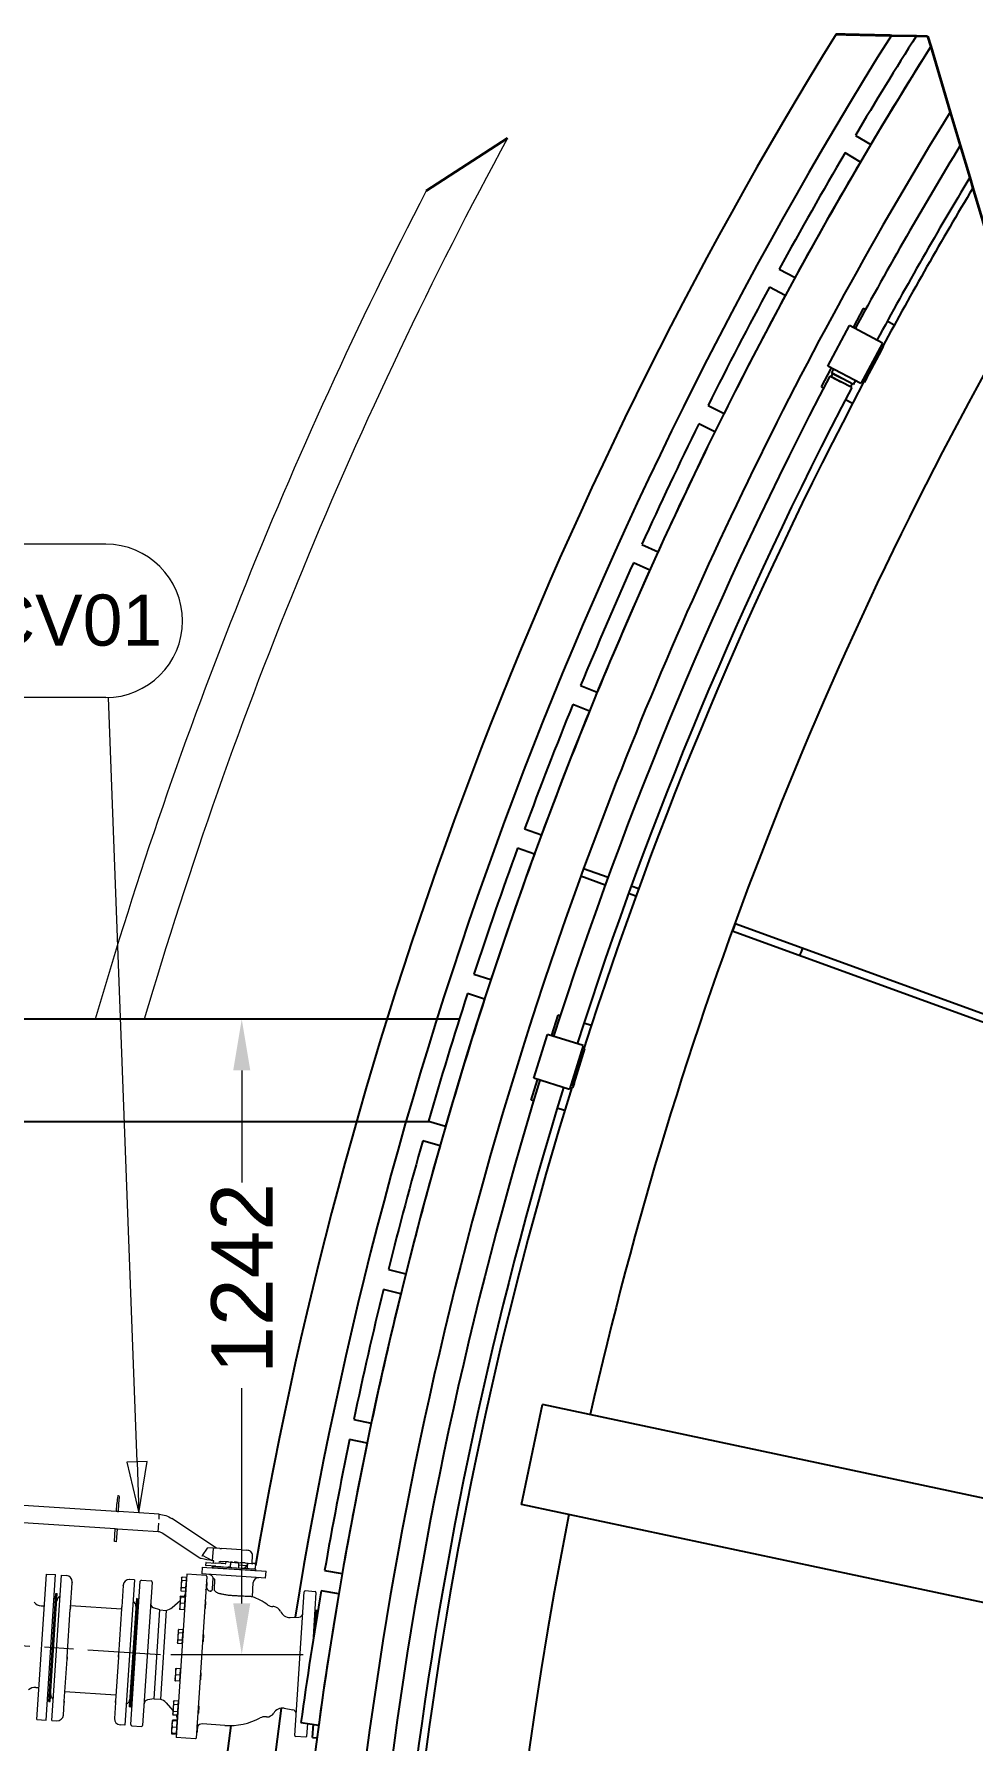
# Model space of a CAD drawing. Header units: millimetres. Extents: x 0 to 100323, y 0 to 59400.
# Drawn here: x 73435 to 78022, y 34780 to 43124 of the extents above; entities that cross this region are included whole.
import ezdxf

# ---------------------------------------------------------------- set-up
doc = ezdxf.new("R2010")
doc.units = ezdxf.units.MM
doc.header["$LTSCALE"] = 100
doc.linetypes.add('CHAIN', pattern=[0.3543, 0.2362, -0.0295, 0.0591, -0.0295])
for name, color, linetype, lineweight in [('Break Line', 7, 'Continuous', 35), ('Dimension', 7, 'Continuous', 18), ('Symbol', 7, 'Continuous', 18), ('Visible', 7, 'Continuous', 25)]:
    doc.layers.add(name, color=color, linetype=linetype, lineweight=lineweight)
for name, color, linetype, lineweight, true_color in [('P_Biomass (BM)', 150, 'Continuous', 18, 0x007fff), ('P_BioMass CenterLine', 150, 'CHAIN', 18, 0x007fff), ('P_Condensate (CS)', 40, 'Continuous', 18, 0xffbf00)]:
    doc.layers.add(name, color=color, linetype=linetype, lineweight=lineweight, true_color=true_color)
doc.styles.add('Note Text', font='arial.ttf')
doc.styles.add('Title', font='arial.ttf')
doc.dimstyles.new('Default - Method 2b', dxfattribs={"dimscale": 100, "dimtxt": 3, "dimasz": 2.5, "dimexe": 3, "dimexo": 0.5, "dimgap": 0.7, "dimtad": 0, "dimtoh": 1, "dimdec": 0, "dimrnd": 1e-08, "dimtxsty": 'Title', "dimcen": 0.09, "dimdle": 10, "dimclrd": 256, "dimclre": 256, "dimclrt": 7, "dimadec": 0, "dimazin": 2, "dimtfac": 0.833333, "dimtdec": 1, "dimtmove": 0, "dimatfit": 3, "dimfxl": 1, "dimtolj": 1, "dimlwd": -1, "dimlwe": -1, "dimarcsym": 0})

# ---------------------------------------------------------------- blocks, each defined once
blk = doc.blocks.new('*D36')
at = {"layer": 'Defpoints', "color": 0, "transparency": 16777216}
for p in [(58733.1, 37807.8), (100322.9, 37807.8), (61212.8, 36954.3), (60245.2, 35180.5)]:
    blk.add_point(p, dxfattribs=at)
at = {"layer": 'Dimension', "transparency": 16777216}
blk.add_arc((100322.9, 37807.8), 39119.4, 180.36616, 183.38447, dxfattribs=at)
for points in [[(61162.7, 37557.7), (61246, 37557.9), (61203.5, 37807.8)], [(61313.4, 35500.9), (61230.2, 35495.8), (61287.3, 35248.8)]]:
    blk.add_solid(points, dxfattribs=at)
at = {"layer": 'Dimension', "color": 7, "transparency": 16777216, "insert": (61301.4, 36386.2), "char_height": 300, "attachment_point": 7, "style": 'Title'}
blk.add_mtext('\\A1;4°', dxfattribs=at)
blk = doc.blocks.new('*D46')
at = {"layer": 'Defpoints', "color": 0, "transparency": 16777216}
for p in [(74427.5, 38307.8), (74449.4, 38307.8), (74052.2, 35201.8)]:
    blk.add_point(p, dxfattribs=at)
at = {"layer": 'Dimension', "transparency": 16777216}
for p, q in [((74449.4, 38057.8), (74449.4, 37509.4)), ((74449.4, 35451.8), (74449.4, 36504.8)), ((74102.2, 35201.8), (74749.4, 35201.8))]:
    blk.add_line(p, q, dxfattribs=at)
for points in [[(74407.7, 38057.8), (74491.1, 38057.8), (74449.4, 38307.8)], [(74407.7, 35451.8), (74491.1, 35451.8), (74449.4, 35201.8)]]:
    blk.add_solid(points, dxfattribs=at)
at = {"layer": 'Dimension', "color": 7, "transparency": 16777216, "insert": (74600, 36574.8), "char_height": 300, "attachment_point": 7, "rotation": 90, "style": 'Title'}
blk.add_mtext('\\A1;1242', dxfattribs=at)
blk = doc.blocks.new('Balloon25')
at = {"layer": 'Symbol'}
for p, q in [((737.847, 406.306), (722.988, 406.306)), ((737.847, 398.806), (722.988, 398.806)), ((739.378, 361.437), (737.986, 398.818)), ((739.878, 361.456), (738.879, 361.418)), ((738.879, 361.418), (739.471, 358.939)), ((739.378, 361.437), (739.471, 358.939)), ((739.471, 358.939), (739.878, 361.456))]:
    blk.add_line(p, q, dxfattribs=at)
at = {"layer": 'Symbol', "flags": 128}
blk.add_lwpolyline([(738.879, 361.418), (739.471, 358.939), (739.878, 361.456), (738.879, 361.418)], dxfattribs=at)
at = {"layer": 'Symbol'}
for centre, start, end in [((722.988, 402.556), 90, 270), ((737.847, 402.556), 270, 90)]:
    blk.add_arc(centre, 3.75, start, end, dxfattribs=at)
blk.add_solid([(738.879, 361.418), (739.471, 358.939), (739.878, 361.456), (738.879, 361.418)], dxfattribs=at)
at = {"layer": 'Symbol', "insert": (730.417, 402.577), "char_height": 2.5, "attachment_point": 5, "style": 'Note Text'}
blk.add_mtext('IS1.C2.CV01', dxfattribs=at)

msp = doc.modelspace()

# ---------------------------------------------------------------- linework, layer by layer
at = {"layer": 'Break Line'}
for p, q in [((77623.7, 43118.5), (77745.8, 43115.8)), ((77745.8, 43115.8), (77800.8, 43114.6)), ((77800.8, 43114.6), (77816.1, 43063.2)), ((77816.1, 43063.2), (77911.2, 42743.3)), ((77911.2, 42743.3), (77960, 42579.4)), ((75350.9, 42357.5), (75748.1, 42616.4)), ((77960, 42579.4), (78006.5, 42423)), ((78006.5, 42423), (78021.7, 42371.8)), ((78021.7, 42371.8), (78217.2, 41714.5))]:
    msp.add_line(p, q, dxfattribs=at)
msp.add_rational_spline([(77353.2, 43124.4), (77489.2, 43121.4), (77623.7, 43118.5)], [1, 1.00002088056, 1], degree=2, dxfattribs=at)
at = {"layer": 'P_Biomass (BM)'}
for p, q in [((73836.5, 35901.1), (72582.3, 35983.4)), ((73841.9, 35973.7), (73839.6, 35938.8)), ((73849.5, 35938.2), (73851.8, 35973.1)), ((73830.9, 35816.3), (72576.7, 35898.5)), ((73837.1, 35901), (73839.6, 35938.8)), ((73847.1, 35900.4), (73849.5, 35938.2)), ((74046.6, 35887.4), (73847.7, 35900.4)), ((74045.1, 35863.9), (74046.6, 35887.4)), ((73827.5, 35754.2), (73831.5, 35816.4)), ((73837.4, 35753.5), (73841.5, 35815.7)), ((74041.1, 35802.5), (73842.1, 35815.6)), ((74041.1, 35802.5), (74043.9, 35844.9)), ((74325.6, 35721.3), (74108.5, 35866.3)), ((73837.4, 35753.5), (73827.5, 35754.2)), ((74244, 35673.6), (74061.3, 35795.6)), ((74257.3, 35686.2), (74281.4, 35722.3)), ((74281.4, 35722.3), (74282.6, 35724.1)), ((74311.4, 35722.2), (74282.6, 35724.1)), ((74307.3, 35659.8), (74311.2, 35719.7)), ((74342.4, 35720.2), (74311.4, 35722.2)), ((74342.4, 35720.2), (74350.1, 35719.6)), ((74447.9, 35713.2), (74350.1, 35719.6)), ((74255.3, 35683.2), (74257.3, 35686.2)), ((74307.3, 35659.8), (74257.3, 35686.2)), ((74273.6, 35649.5), (74272.9, 35639.5)), ((74322.1, 35633.8), (74275.3, 35636.9)), ((74276.2, 35651.8), (74323.1, 35648.8)), ((74306.4, 35627.4), (74306.9, 35633.5)), ((74306.9, 35633.5), (74518.9, 35619.6)), ((74312.7, 35659.5), (74307.3, 35659.8)), ((74312.1, 35650.7), (74312, 35649.5)), ((74312.1, 35650.7), (74312.7, 35659.5)), ((74322.1, 35633.8), (74347.2, 35632.1)), ((74348.2, 35647.1), (74323.1, 35648.8)), ((74347.2, 35632.1), (74359.6, 35631.3)), ((74373.6, 35655.5), (74347.8, 35657.2)), ((74360.6, 35646.3), (74348.2, 35647.1)), ((74367.7, 35645.8), (74360.6, 35646.3)), ((74370.9, 35653.1), (74370.5, 35647.4)), ((74384.4, 35654.8), (74373.6, 35655.5)), ((74384.4, 35654.8), (74394.4, 35654.1)), ((74394.4, 35654.1), (74392.9, 35631.7)), ((74394.4, 35650.4), (74392.9, 35627.9)), ((74404.4, 35653.5), (74394.4, 35654.1)), ((74397, 35652.7), (74432, 35650.4)), ((74432.1, 35651.6), (74443.8, 35650.9)), ((74434.3, 35647.7), (74432.8, 35625.3)), ((74476, 35636.2), (74433.7, 35639)), ((74466.1, 35649.4), (74443.8, 35650.9)), ((74447.9, 35713.2), (74470.2, 35711.8)), ((74466.1, 35649.4), (74496.9, 35647.4)), ((74478.6, 35711.2), (74470.2, 35711.8)), ((74477, 35648.7), (74475.5, 35626.2)), ((74476, 35636.2), (74476.8, 35648.7)), ((74499.4, 35647.2), (74496.9, 35647.4)), ((74499.6, 35649.7), (74499.4, 35647.2)), ((74499.4, 35647.2), (74499.9, 35647.2)), ((74499.6, 35649.7), (74501.9, 35684.6)), ((74514, 35646.3), (74501.9, 35647.1)), ((74516.3, 35643.6), (74515, 35623.7)), ((73448.5, 34884.3), (73495.1, 35595.3)), ((73493.4, 34881.4), (73540, 35592.4)), ((73495.1, 35595.3), (73540, 35592.4)), ((73522.1, 34879.5), (73568.7, 35590.5)), ((73568.7, 35590.5), (73592.4, 35588.9)), ((73612.1, 35431.4), (73620.1, 35552.8)), ((73620.2, 35554.5), (73620.1, 35552.8)), ((73620.2, 35554.5), (73620.4, 35557)), ((73925.4, 35567.1), (73878.8, 34856.1)), ((73925.4, 35567.1), (73901.7, 35568.7)), ((73907.8, 34859.2), (73953.8, 35560.2)), ((73959.1, 35564.9), (74006.5, 35561.8)), ((74011.2, 35556.5), (73965.2, 34855.5)), ((74181.5, 35594.2), (74129.2, 34795.9)), ((74155, 35572), (74153.3, 35546)), ((74155.3, 35576), (74155, 35572)), ((74155.3, 35576), (74158.2, 35580.4)), ((74177.4, 35561.8), (74157.1, 35563.2)), ((74178.5, 35579.1), (74158.2, 35580.4)), ((74177.4, 35561.8), (74175.1, 35527.3)), ((74178.5, 35579.1), (74177.4, 35561.8)), ((74178, 35572), (74180, 35571.9)), ((74275.1, 35588), (74181.5, 35594.2)), ((74278.6, 35584), (74226.7, 34793.2)), ((74256.5, 35629.3), (74254.3, 35595.7)), ((74276.2, 35594.2), (74254.3, 35595.7)), ((74256.5, 35629.3), (74278.4, 35627.9)), ((74544.1, 35576.6), (74276.2, 35594.2)), ((74279.1, 35554.8), (74276.8, 35557.4)), ((74279.1, 35554.8), (74276.9, 35521)), ((74278.4, 35627.9), (74546.3, 35610.3)), ((74306.4, 35627.4), (74518.5, 35613.5)), ((74311.3, 35625.7), (74306.4, 35627.4)), ((74306.5, 35523.3), (74310, 35576.5)), ((74316.9, 35566.5), (74313.9, 35520.7)), ((74359.6, 35631.3), (74382.8, 35629.8)), ((74370.5, 35629.4), (74370.5, 35630.6)), ((74390.3, 35629.3), (74382.8, 35629.8)), ((74390.3, 35629.3), (74393, 35629.1)), ((74432.9, 35626.5), (74462.7, 35624.6)), ((74455.3, 35623.8), (74455.4, 35625.1)), ((74462.7, 35624.6), (74472.8, 35623.9)), ((74472.8, 35623.9), (74485.3, 35623.1)), ((74485.3, 35623.1), (74512.4, 35621.3)), ((74501.3, 35484.6), (74505.8, 35554.1)), ((74513.4, 35612.5), (74518.5, 35613.5)), ((74518.5, 35613.5), (74518.9, 35619.6)), ((74566.1, 35575.2), (74544.1, 35576.6)), ((74546.3, 35610.3), (74568.3, 35608.9)), ((74566.1, 35575.2), (74568.3, 35608.9)), ((73506.9, 34972), (73541.5, 35500.8)), ((73513.1, 34971.5), (73547.8, 35500.4)), ((73532.4, 35476.4), (73539.9, 35475.9)), ((73541.5, 35500.8), (73547.8, 35500.4)), ((73869.8, 35539.6), (73862.9, 35434.9)), ((73869.8, 35540.7), (73869.8, 35540.4)), ((73869.8, 35539.6), (73869.8, 35540.4)), ((73934.4, 35475.1), (73899.8, 34946.2)), ((73940.7, 35474.7), (73906, 34945.8)), ((73940.7, 35474.7), (73934.4, 35475.1)), ((73940.5, 35472.2), (73948.3, 35476)), ((74110.1, 35432.4), (74148, 35465.7)), ((74148.1, 35467.4), (74146.2, 35437.5)), ((74149.1, 35482.4), (74148.1, 35467.4)), ((74149.1, 35482.4), (74152.1, 35486.8)), ((74151.6, 35520.1), (74151.3, 35516.1)), ((74151.3, 35516.1), (74153.7, 35511.3)), ((74153.3, 35546), (74151.6, 35520.1)), ((74172.1, 35480.9), (74151.8, 35482.2)), ((74168.1, 35485.8), (74152.1, 35486.8)), ((74174, 35510), (74153.7, 35511.3)), ((74175.1, 35527.3), (74154.8, 35528.6)), ((74172.1, 35480.9), (74170.1, 35450.9)), ((74171.9, 35478.4), (74173.9, 35478.2)), ((74175.1, 35527.3), (74174, 35510)), ((74174.5, 35517.1), (74176.4, 35517)), ((74276.9, 35521), (74274.9, 35519.2)), ((74708.5, 34805.5), (74754.7, 35509)), ((74808.5, 35509.2), (74758.6, 35512.5)), ((74812, 35505.2), (74796, 35260)), ((73468.7, 35440.5), (73484.9, 35439.4)), ((73596.4, 35191.1), (73611.5, 35421.8)), ((73612.1, 35431.4), (73611.5, 35421.8)), ((73612.8, 35441.4), (73862.3, 35425.1)), ((73862.3, 35425.9), (73847.6, 35200.7)), ((73862.3, 35425.9), (73862.9, 35434.9)), ((74049.8, 35419.9), (74018.1, 35430.1)), ((74021.4, 34985.8), (74049.8, 35419.9)), ((74049.8, 35419.9), (74080.1, 35417.9)), ((74080.1, 35417.9), (74051.6, 34983.8)), ((74146.2, 35437.5), (74145.2, 35422.5)), ((74168.1, 35421), (74147.9, 35422.3)), ((74170.1, 35450.9), (74149.8, 35452.3)), ((74170.1, 35450.9), (74168.1, 35421)), ((74168.3, 35423.5), (74170.3, 35423.3)), ((74270.8, 35427.4), (74268.1, 35425)), ((74273, 35461.1), (74270.7, 35463.8)), ((74273, 35461.1), (74270.8, 35427.4)), ((74606.2, 35436), (74601.3, 35436.4)), ((74685.9, 35383.5), (74728.5, 35385.1)), ((74813.6, 35414.9), (74806.4, 35419.7)), ((74138.2, 35316.2), (74136.5, 35290.3)), ((74138.5, 35320.2), (74138.2, 35316.2)), ((74138.5, 35320.2), (74141.5, 35324.7)), ((74160.6, 35306), (74140.3, 35307.4)), ((74161.7, 35323.3), (74141.5, 35324.7)), ((74160.6, 35306), (74158.3, 35271.5)), ((74161.7, 35323.3), (74160.6, 35306)), ((74161.3, 35316.2), (74163.3, 35316.1)), ((74262.4, 35299), (74260, 35301.6)), ((74262.4, 35299), (74260.2, 35265.2)), ((74134.8, 35264.3), (74134.6, 35260.3)), ((74134.6, 35260.3), (74136.9, 35255.5)), ((74136.5, 35290.3), (74134.8, 35264.3)), ((74157.2, 35254.2), (74136.9, 35255.5)), ((74158.3, 35271.5), (74138.1, 35272.8)), ((74158.3, 35271.5), (74157.2, 35254.2)), ((74157.7, 35261.3), (74159.7, 35261.2)), ((74260.2, 35265.2), (74257.5, 35262.9)), ((73582.2, 34974.5), (73595.6, 35179.3)), ((73596.4, 35191.1), (73595.6, 35179.3)), ((73846.8, 35188.8), (73832.8, 34975)), ((73846.8, 35188.8), (73847.6, 35200.7)), ((74126.2, 35133), (74125.2, 35118)), ((74149.2, 35131.5), (74128.9, 35132.8)), ((74149.2, 35131.5), (74147.2, 35101.5)), ((74123.3, 35088.1), (74122.3, 35073.1)), ((74125.2, 35118), (74123.3, 35088.1)), ((74145.2, 35071.6), (74125, 35072.9)), ((74147.2, 35101.5), (74126.9, 35102.9)), ((74147.2, 35101.5), (74145.2, 35071.6)), ((74145.4, 35074.1), (74147.4, 35074)), ((74149, 35129), (74151, 35128.8)), ((74247.9, 35078), (74245.2, 35075.6)), ((74250.1, 35111.7), (74247.8, 35114.4)), ((74250.1, 35111.7), (74247.9, 35078)), ((73442.5, 35041.3), (73458.7, 35040.2)), ((73501, 34997.4), (73508.5, 34996.9)), ((73506.9, 34972), (73513.1, 34971.5)), ((73577.7, 34905.9), (73581.7, 34967.3)), ((73582.2, 34974.5), (73581.7, 34967.3)), ((73585.3, 35021.6), (73834.7, 35005.2)), ((73832.2, 34967), (73827.2, 34889.6)), ((73832.2, 34967), (73832.8, 34975)), ((74021.4, 34985.8), (73988.6, 34979.9)), ((74021.4, 34985.8), (74051.6, 34983.8)), ((74079.5, 34965.5), (74112.8, 34927.6)), ((74115.3, 34966.8), (74113.6, 34940.9)), ((74115.6, 34970.8), (74115.3, 34966.8)), ((74115.6, 34970.8), (74118.6, 34975.3)), ((74138.8, 34973.9), (74118.6, 34975.3)), ((74138.8, 34973.9), (74137.7, 34956.6)), ((74138.4, 34966.8), (74140.4, 34966.7)), ((73448.5, 34884.3), (73493.4, 34881.4)), ((73906, 34945.8), (73899.8, 34946.2)), ((73906.2, 34948.3), (73913.4, 34943.5)), ((74109.5, 34877.2), (74112.4, 34881.6)), ((74111.9, 34914.9), (74111.7, 34910.9)), ((74111.7, 34910.9), (74114, 34906.1)), ((74113.6, 34940.9), (74111.9, 34914.9)), ((74132.7, 34880.3), (74112.4, 34881.6)), ((74134.3, 34904.8), (74114, 34906.1)), ((74135.4, 34922.1), (74115.2, 34923.4)), ((74137.7, 34956.6), (74117.4, 34958)), ((74135.4, 34922.1), (74134.3, 34904.8)), ((74134.8, 34911.9), (74136.8, 34911.8)), ((74137.7, 34956.6), (74135.4, 34922.1)), ((74237.3, 34915.8), (74234.6, 34913.5)), ((74239.5, 34949.6), (74237.2, 34952.2)), ((74239.5, 34949.6), (74237.3, 34915.8)), ((74570.9, 34897.2), (74566, 34897.5)), ((74656.7, 34938.9), (74698.8, 34931.8)), ((73522.1, 34879.5), (73545.8, 34878)), ((73878.8, 34856.1), (73855.1, 34857.7)), ((73912.5, 34853.9), (73959.9, 34850.8)), ((74106.5, 34832.3), (74105.5, 34817.3)), ((74105.5, 34817.3), (74107.9, 34812.5)), ((74108.5, 34862.2), (74106.5, 34832.3)), ((74128.2, 34811.2), (74107.9, 34812.5)), ((74128.5, 34815.8), (74108.2, 34817.1)), ((74109.5, 34877.2), (74108.5, 34862.2)), ((74130.4, 34845.7), (74110.2, 34847.1)), ((74132.4, 34875.7), (74112.1, 34877)), ((74128.5, 34815.8), (74128.2, 34811.2)), ((74130.4, 34845.7), (74128.5, 34815.8)), ((74128.6, 34818.3), (74130.6, 34818.2)), ((74132.4, 34875.7), (74130.4, 34845.7)), ((74132.2, 34873.2), (74134.2, 34873.1)), ((74132.7, 34880.3), (74132.4, 34875.7)), ((74231.1, 34822.2), (74228.5, 34819.8)), ((74233.3, 34856), (74231.1, 34822.2)), ((74233.3, 34856), (74231.6, 34857.9)), ((74367.3, 34855.4), (74256.3, 34862.7)), ((74761.9, 34798.2), (74712, 34801.5)), ((74770, 34864.7), (74765.9, 34801.7)), ((74222.7, 34789.7), (74129.2, 34795.9))]:
    msp.add_line(p, q, dxfattribs=at)
for centre, radius, start, end in [((73846.8, 35973.4), 5, 356.24939, 176.24939), ((74275.4, 35639.4), 2.5, 176.24939, 266.24939), ((74276.1, 35649.3), 2.5, 86.24939, 176.24939), ((74390.4, 35631.8), 2.5, 266.24939, 356.24939), ((74396.9, 35650.2), 2.5, 86.24939, 176.24939), ((74431.8, 35647.9), 2.5, 356.24939, 86.24939), ((74497.1, 35649.9), 2.5, 266.24939, 356.24939), ((74502.1, 35649.6), 2.5, 176.24939, 266.24939), ((74513.8, 35643.8), 2.5, 356.24939, 86.24939), ((73590.4, 35559), 30, 356.24939, 86.24939), ((73899.8, 35538.7), 30, 86.24939, 176.24939), ((73958.8, 35559.9), 5, 86.24939, 176.24939), ((74006.2, 35556.8), 5, 356.24939, 86.24939), ((74274.8, 35584.3), 3.75, 356.24939, 86.24939), ((74286.3, 35568.5), 25, 18.58103, 86.24939), ((74473, 35626.4), 2.5, 266.24939, 356.24939), ((74530.8, 35552.5), 25, 86.24939, 176.24939), ((74512.5, 35623.8), 2.5, 266.24939, 356.24939), ((73572.8, 35461.2), 27.5, 113.28508, 176.24939), ((74126.1, 35512.9), 50, 320.83885, 356.24939), ((74300.5, 35536.3), 25, 202.09132, 258.66227), ((74388.6, 35179.7), 325, 54.82548, 69.71353), ((74758.4, 35508.7), 3.75, 86.24939, 176.24939), ((74808.3, 35505.5), 3.75, 356.24939, 86.24939), ((73471.8, 35488.4), 48, 220.03674, 266.24939), ((73904.5, 35439.4), 27.5, 356.24939, 59.2137), ((74024.2, 35449.1), 20, 176.24939, 252.21315), ((74068.9, 35479.4), 62.5, 280.28563, 311.24939), ((74604.6, 35486.2), 50, 234.82548, 266.24939), ((74603.8, 35398.6), 37.5, 23.45228, 86.24939), ((74684, 35433.4), 50, 203.45228, 272.11796), ((74727.8, 35405), 20, 272.11796, 356.24939), ((73439.4, 34993.4), 48, 86.24939, 132.46204), ((73543, 35007.2), 27.5, 176.24939, 239.2137), ((73874.8, 34985.4), 27.5, 293.28508, 356.24939), ((73992.1, 34960.2), 20, 100.28563, 176.24939), ((74032.5, 34924.3), 62.5, 41.24939, 72.21315), ((73547.8, 34907.9), 30, 266.24939, 356.24939), ((73857.1, 34887.6), 30, 176.24939, 266.24939), ((74084.8, 34883.7), 50, 356.24939, 25.36745), ((74388.6, 35179.7), 325, 266.24939, 297.6733), ((74562.8, 34847.6), 50, 86.24939, 117.6733), ((74573.3, 34934.6), 37.5, 266.24939, 329.0465), ((74648.4, 34889.6), 50, 80.38082, 149.0465), ((74695.5, 34912.1), 20, 356.24939, 80.38082), ((73912.8, 34858.9), 5, 176.24939, 266.24939), ((73960.2, 34855.8), 5, 266.24939, 356.24939), ((74254.7, 34837.7), 25, 86.24939, 150.40746), ((74712.3, 34805.2), 3.75, 176.24939, 266.24939), ((74762.2, 34802), 3.75, 266.24939, 356.24939), ((74223, 34793.5), 3.75, 266.24939, 356.24939)]:
    msp.add_arc(centre, radius, start, end, dxfattribs=at)
for points, knots in [([(73847.7, 35900.4), (73847.7, 35900.4), (73847.6, 35900.4), (73847, 35900.4), (73846.5, 35900.3), (73845.5, 35900.3), (73844.9, 35900.3), (73843.5, 35900.3), (73842.8, 35900.3), (73842.1, 35900.4), (73841.4, 35900.4), (73840.6, 35900.5), (73839.2, 35900.7), (73838.6, 35900.8), (73837.6, 35900.9), (73837.2, 35901), (73836.6, 35901.1), (73836.5, 35901.1), (73836.5, 35901.1)], [1.0183381, 1.0183381, 1.0183381, 1.0183381, 1.1031991, 1.1031991, 1.1880602, 1.1880602, 1.2729221, 1.2729221, 1.3577841, 1.3577841, 1.3577841, 1.442646, 1.442646, 1.527508, 1.527508, 1.612369, 1.612369, 1.6972301, 1.6972301, 1.6972301, 1.6972301]), ([(74046.6, 35887.4), (74057.3, 35886.3), (74067.9, 35884.2), (74088.8, 35877.5), (74099.2, 35872.6), (74108.5, 35866.3)], [0, 0, 0, 0, 1.280402, 1.280402, 2.635221, 2.635221, 2.635221, 2.635221]), ([(73830.9, 35816.3), (73830.9, 35816.3), (73831.1, 35816.3), (73831.6, 35816.4), (73832.1, 35816.4), (73833.1, 35816.4), (73833.7, 35816.4), (73835.1, 35816.4), (73835.8, 35816.4), (73836.5, 35816.3), (73837.3, 35816.3), (73838, 35816.2), (73839.4, 35816), (73840, 35816), (73841, 35815.8), (73841.4, 35815.7), (73842, 35815.6), (73842.1, 35815.6), (73842.1, 35815.6)], [1.0183381, 1.0183381, 1.0183381, 1.0183381, 1.1031991, 1.1031991, 1.1880602, 1.1880602, 1.2729221, 1.2729221, 1.3577841, 1.3577841, 1.3577841, 1.442646, 1.442646, 1.527508, 1.527508, 1.612369, 1.612369, 1.6972301, 1.6972301, 1.6972301, 1.6972301]), ([(74061.3, 35795.6), (74057.2, 35798.4), (74052.5, 35800.4), (74045.5, 35802), (74043.3, 35802.3), (74041.1, 35802.5)], [0, 0, 0, 0, 0.5926376, 0.5926376, 0.861213, 0.861213, 0.861213, 0.861213]), ([(74251.3, 35670.6), (74249.3, 35671), (74247.2, 35671.7), (74244.9, 35673), (74244.4, 35673.3), (74244, 35673.6)], [0, 0, 0, 0, 0.2547094, 0.2547094, 0.3196824, 0.3196824, 0.3196824, 0.3196824]), ([(74341.6, 35656.4), (74341.9, 35656.5), (74342.2, 35656.5), (74343.7, 35656.8), (74344.9, 35657.1), (74346, 35657.1)], [1.06544611, 1.06544611, 1.06544611, 1.06544611, 1.08193327, 1.08193327, 1.15555898, 1.15555898, 1.15555898, 1.15555898]), ([(74367.8, 35643.3), (74367.8, 35643.3), (74367.8, 35643.3), (74368.3, 35643.7), (74368.8, 35644.2), (74369.7, 35645.2), (74369.9, 35645.5), (74370.3, 35646.4), (74370.5, 35646.9), (74370.5, 35647.4)], [-0.0004371, -0.0004371, -0.0004371, -0.0004371, 0, 0, 0.0746683, 0.0746683, 0.1376653, 0.1376653, 0.2157762, 0.2157762, 0.2157762, 0.2157762]), ([(74370.9, 35653.1), (74370.9, 35653.5), (74371, 35653.8), (74371.3, 35654.4), (74371.5, 35654.7), (74372, 35655.1), (74372.3, 35655.2), (74372.9, 35655.4), (74373.2, 35655.5), (74373.6, 35655.5)], [0.2964266, 0.2964266, 0.2964266, 0.2964266, 0.3334305, 0.3334305, 0.3704676, 0.3704676, 0.4075425, 0.4075425, 0.4446451, 0.4446451, 0.4446451, 0.4446451]), ([(74432.1, 35651.6), (74429.4, 35651.8), (74426.4, 35652.4), (74420.5, 35653.7), (74417.5, 35654.5), (74414.8, 35655.3)], [-0.6766728, -0.6766728, -0.6766728, -0.6766728, -0.3383364, -0.3383364, 0, 0, 0, 0]), ([(74501.9, 35684.6), (74502.1, 35688.5), (74501.5, 35692.3), (74498.5, 35699.4), (74496.2, 35702.6), (74491.9, 35706.4), (74490.3, 35707.4), (74485.4, 35710.1), (74481.9, 35711), (74478.6, 35711.2)], [-1.445932, -1.445932, -1.445932, -1.445932, -1.032808, -1.032808, -0.619685, -0.619685, -0.413123, -0.413123, 0, 0, 0, 0]), ([(74499.9, 35647.2), (74499.9, 35647.2), (74499.9, 35647.1), (74500.3, 35646.2), (74501.1, 35645.3), (74501.7, 35644.6)], [-0.1220028, -0.1220028, -0.1220028, -0.1220028, -0.1175628, -0.1175628, 0, 0, 0, 0]), ([(73620.1, 35552.8), (73620.1, 35553.1), (73620.1, 35553.4), (73620.2, 35554.2), (73620.2, 35554.6), (73620.2, 35554.6), (73620.2, 35554.6), (73620.2, 35554.5)], [-2.1952792, -2.1952792, -2.1952792, -2.1952792, -2.0993492, -2.0993492, -1.8229843, -1.8229843, -1.7097702, -1.7097702, -1.7097702, -1.7097702]), ([(74310, 35576.5), (74310, 35576.5), (74310, 35576.5), (74310, 35576.4), (74310.4, 35576.2), (74311.6, 35575.3), (74312.5, 35574.6), (74314.5, 35572.7), (74315.5, 35571.5), (74316.4, 35569.7), (74316.6, 35569.1), (74316.9, 35568), (74316.9, 35567.6), (74317, 35566.9), (74316.9, 35566.7), (74316.9, 35566.5)], [4.05228, 4.05228, 4.05228, 4.05228, 4.086148, 4.086148, 4.614397, 4.614397, 5.186441, 5.186441, 5.814482, 5.814482, 6.038344, 6.038344, 6.170665, 6.170665, 6.234872, 6.234872, 6.234872, 6.234872]), ([(73869.8, 35540.4), (73869.8, 35540.5), (73869.8, 35540.6), (73869.9, 35540.8), (73869.8, 35540.7), (73869.8, 35540.1), (73869.8, 35539.9), (73869.8, 35539.6)], [-2.1952792, -2.1952792, -2.1952792, -2.1952792, -2.0993492, -2.0993492, -1.8229843, -1.8229843, -1.7097702, -1.7097702, -1.7097702, -1.7097702]), ([(74274.9, 35519.2), (74274.9, 35519.2), (74274.9, 35519.2), (74274.8, 35519.2), (74274.7, 35519.4), (74274.5, 35520.3), (74274.4, 35521), (74274.5, 35521.9)], [2.2317186, 2.2317186, 2.2317186, 2.2317186, 2.2549429, 2.2549429, 2.4488197, 2.4488197, 2.6508871, 2.6508871, 2.6508871, 2.6508871]), ([(74295.6, 35511.7), (74296.9, 35511.9), (74298.2, 35512.3), (74300.7, 35513.5), (74301.8, 35514.2), (74303.7, 35516.1), (74304.5, 35517.2), (74305.7, 35519.5), (74306.2, 35520.8), (74306.4, 35522.5), (74306.5, 35522.9), (74306.5, 35523.3)], [0.0000282, 0.0000282, 0.0000282, 0.0000282, 0.1629834, 0.1629834, 0.3221693, 0.3221693, 0.4821453, 0.4821453, 0.6407942, 0.6407942, 0.6887853, 0.6887853, 0.6887853, 0.6887853]), ([(74298.7, 35509.9), (74298.7, 35509.9), (74298.7, 35510), (74298.7, 35510), (74298.6, 35510), (74298.4, 35510.1), (74298.2, 35510.2), (74297.8, 35510.4), (74297.4, 35510.6), (74297.1, 35510.8), (74296.8, 35511), (74296.5, 35511.2), (74296.2, 35511.3), (74296.2, 35511.4), (74296.1, 35511.4), (74296.1, 35511.4), (74295.9, 35511.5), (74295.8, 35511.6), (74295.7, 35511.7), (74295.6, 35511.7), (74295.6, 35511.7), (74295.6, 35511.7), (74295.6, 35511.7), (74295.6, 35511.7), (74295.6, 35511.7)], [-0.0064, -0.0064, -0.0064, -0.0064, 0, 0, 0, 0.092425, 0.092425, 0.092425, 0.357836, 0.357836, 0.357836, 0.648855, 0.648855, 0.648855, 0.701693, 0.701693, 0.701693, 0.977222, 0.977222, 0.977222, 1.122296, 1.122296, 1.122296, 1.194165, 1.194165, 1.194165, 1.194165]), ([(74313.9, 35520.7), (74313.9, 35520.5), (74313.9, 35520.3), (74313.9, 35520.1), (74313.9, 35519.8), (74314, 35519.6), (74314, 35519.4), (74314.1, 35518.9), (74314.3, 35518.5), (74314.4, 35518.1), (74314.5, 35517.8), (74314.6, 35517.6), (74314.7, 35517.3), (74315.1, 35516.6), (74315.6, 35515.9), (74316.1, 35515.2), (74316.9, 35514), (74318, 35512.8), (74319.5, 35511.5), (74319.9, 35511.1), (74320.3, 35510.8), (74320.7, 35510.4), (74321.3, 35509.9), (74321.8, 35509.5), (74322.5, 35509), (74323.2, 35508.5), (74323.9, 35508), (74324.7, 35507.5), (74325.1, 35507.2), (74325.5, 35506.9), (74326, 35506.7), (74327.6, 35505.7), (74329.4, 35504.7), (74331.3, 35503.8), (74335.3, 35501.9), (74339.7, 35500.3), (74344.7, 35499)], [0.000001, 0.000001, 0.000001, 0.000001, 0.022736, 0.022736, 0.022736, 0.056179, 0.056179, 0.056179, 0.123587, 0.123587, 0.123587, 0.165111, 0.165111, 0.165111, 0.280361, 0.280361, 0.280361, 0.452386, 0.452386, 0.452386, 0.497507, 0.497507, 0.497507, 0.553168, 0.553168, 0.553168, 0.618152, 0.618152, 0.618152, 0.652422, 0.652422, 0.652422, 0.785725, 0.785725, 0.785725, 1.064667, 1.064667, 1.064667, 1.064667]), ([(74408.9, 35489.1), (74407.2, 35489.2), (74405.5, 35489.3), (74397.7, 35489.8), (74391.4, 35490.4), (74378.8, 35492), (74372.6, 35493), (74360.8, 35495.2), (74355.1, 35496.5), (74348.1, 35498.1), (74346.4, 35498.6), (74344.7, 35499)], [-12.030169, -12.030169, -12.030169, -12.030169, -11.831688, -11.831688, -11.092097, -11.092097, -10.352506, -10.352506, -9.612916, -9.612916, -9.362657, -9.362657, -9.362657, -9.362657]), ([(74501.3, 35484.6), (74501.3, 35484.6), (74500.7, 35484.6), (74498.2, 35484.7), (74496.3, 35484.8), (74491.4, 35485.1), (74488.3, 35485.2), (74481.1, 35485.6), (74477.1, 35485.8), (74468.4, 35486.2), (74463.5, 35486.4), (74452.9, 35487), (74447.1, 35487.2), (74435.2, 35487.8), (74428.9, 35488.1), (74418, 35488.7), (74413.4, 35488.9), (74408.9, 35489.1)], [5.876693, 5.876693, 5.876693, 5.876693, 6.611227, 6.611227, 7.345761, 7.345761, 8.080295, 8.080295, 8.814829, 8.814829, 9.549468, 9.549468, 10.284108, 10.284108, 11.018747, 11.018747, 11.555001, 11.555001, 11.555001, 11.555001]), ([(73611.5, 35421.8), (73611.6, 35422.5), (73611.6, 35423.2), (73611.8, 35425.9), (73611.9, 35427.8), (73612.1, 35430.1), (73612.1, 35430.8), (73612.1, 35431.4)], [-2.1952792, -2.1952792, -2.1952792, -2.1952792, -2.0993492, -2.0993492, -1.8229843, -1.8229843, -1.7097702, -1.7097702, -1.7097702, -1.7097702]), ([(73862.9, 35434.9), (73862.9, 35434.5), (73862.8, 35434), (73862.7, 35431.9), (73862.6, 35430.2), (73862.4, 35427.6), (73862.4, 35426.8), (73862.3, 35425.9)], [-2.1952792, -2.1952792, -2.1952792, -2.1952792, -2.0993492, -2.0993492, -1.8229843, -1.8229843, -1.7097702, -1.7097702, -1.7097702, -1.7097702]), ([(73595.6, 35179.3), (73595.6, 35179.6), (73595.7, 35179.9), (73595.9, 35183.5), (73596.1, 35187), (73596.4, 35190.7), (73596.4, 35190.9), (73596.4, 35191.1)], [-3.2252988, -3.2252988, -3.2252988, -3.2252988, -3.177097, -3.177097, -2.688345, -2.688345, -2.659356, -2.659356, -2.659356, -2.659356]), ([(73847.6, 35200.7), (73847.5, 35199.9), (73847.5, 35199.2), (73847.3, 35196.1), (73847.1, 35193.8), (73846.9, 35190.6), (73846.8, 35189.7), (73846.8, 35188.8)], [-2.1952792, -2.1952792, -2.1952792, -2.1952792, -2.0993492, -2.0993492, -1.8229843, -1.8229843, -1.7097702, -1.7097702, -1.7097702, -1.7097702]), ([(73581.7, 34967.3), (73581.7, 34967.7), (73581.8, 34968), (73581.9, 34969.5), (73581.9, 34970.9), (73582.1, 34973.1), (73582.1, 34973.8), (73582.2, 34974.5)], [-2.1952792, -2.1952792, -2.1952792, -2.1952792, -2.0993492, -2.0993492, -1.8229843, -1.8229843, -1.7097702, -1.7097702, -1.7097702, -1.7097702]), ([(73832.8, 34975), (73832.7, 34974.3), (73832.7, 34973.7), (73832.5, 34971.4), (73832.4, 34969.8), (73832.3, 34968), (73832.3, 34967.5), (73832.2, 34967)], [-2.1952792, -2.1952792, -2.1952792, -2.1952792, -2.0993492, -2.0993492, -1.8229843, -1.8229843, -1.7097702, -1.7097702, -1.7097702, -1.7097702]), ([(74230.8, 34855.4), (74230.8, 34856.3), (74231, 34857), (74231.3, 34857.9), (74231.5, 34858.1), (74231.6, 34857.9)], [1.4481676, 1.4481676, 1.4481676, 1.4481676, 1.6622591, 1.6622591, 1.8868195, 1.8868195, 1.8868195, 1.8868195])]:
    msp.add_open_spline(points, degree=3, knots=knots, dxfattribs=at)
for points in [[(74251.3, 35670.6), (74251.3, 35670.6), (74251.3, 35670.6), (74251.3, 35670.6)], [(74307.3, 35659.8), (74288.7, 35663.4), (74270, 35667), (74251.3, 35670.6)], [(74337.3, 35655.3), (74338.6, 35655.7), (74340.1, 35656.1), (74341.6, 35656.4)], [(74346, 35657.1), (74346.6, 35657.2), (74347.2, 35657.2), (74347.8, 35657.2)], [(74306.5, 35523.3), (74306.5, 35523.3), (74306.5, 35523.3), (74306.5, 35523.3)], [(74268.1, 35425), (74268.1, 35425), (74268.1, 35425), (74268.1, 35425.1)], [(74237.1, 34952.2), (74237.1, 34952.2), (74237.1, 34952.2), (74237.2, 34952.2)]]:
    msp.add_open_spline(points, degree=3, dxfattribs=at)
for points, weights in [([(74476, 35636.2), (74468.6, 35629.8), (74462.7, 35624.6)], [1.00856519871, 1.0105592367, 1]), ([(74157.1, 35563.2), (74153.8, 35554.1), (74153.3, 35546)], [1, 1.0379548493, 1]), ([(74158.2, 35580.4), (74155.3, 35576), (74155, 35572)], [1, 1.0379548493, 1]), ([(74155, 35572), (74154.7, 35568), (74157.1, 35563.2)], [1, 1.0379548493, 1]), ([(74151.8, 35482.2), (74148.6, 35474.3), (74148.1, 35467.4)], [1, 1.0379548493, 1]), ([(74148.1, 35467.4), (74147.7, 35460.4), (74149.8, 35452.3)], [1, 1.0379548493, 1]), ([(74149.1, 35482.4), (74149.1, 35482.4), (74151.8, 35482.2)], [1, 1.0379548493, 1]), ([(74152.1, 35486.8), (74150.5, 35484.5), (74149.7, 35482.3)], [1, 1.01965956375, 1.01895290532]), ([(74154.8, 35528.6), (74151.9, 35524.1), (74151.6, 35520.1)], [1, 1.0379548493, 1]), ([(74151.6, 35520.1), (74151.3, 35516.1), (74153.7, 35511.3)], [1, 1.0379548493, 1]), ([(74153.3, 35546), (74152.8, 35538), (74154.8, 35528.6)], [1, 1.0379548493, 1]), ([(74147.9, 35422.3), (74145.2, 35422.5), (74145.2, 35422.5)], [1, 1.0379548493, 1]), ([(74146.2, 35437.5), (74145.7, 35430.5), (74147.9, 35422.3)], [1, 1.0379548493, 1]), ([(74149.8, 35452.3), (74146.6, 35444.4), (74146.2, 35437.5)], [1, 1.0379548493, 1]), ([(74140.3, 35307.4), (74137.1, 35298.3), (74136.5, 35290.3)], [1, 1.0379548493, 1]), ([(74141.5, 35324.7), (74138.5, 35320.2), (74138.2, 35316.2)], [1, 1.0379548493, 1]), ([(74138.2, 35316.2), (74138, 35312.2), (74140.3, 35307.4)], [1, 1.0379548493, 1]), ([(74138.1, 35272.8), (74135.1, 35268.4), (74134.8, 35264.3)], [1, 1.0379548493, 1]), ([(74134.8, 35264.3), (74134.6, 35260.3), (74136.9, 35255.5)], [1, 1.0379548493, 1]), ([(74136.5, 35290.3), (74136, 35282.2), (74138.1, 35272.8)], [1, 1.0379548493, 1]), ([(74128.9, 35132.8), (74125.7, 35124.9), (74125.2, 35118)], [1, 1.0379548493, 1]), ([(74126.2, 35133), (74126.2, 35133), (74128.9, 35132.8)], [1, 1.0379548493, 1]), ([(74125, 35072.9), (74122.3, 35073.1), (74122.3, 35073.1)], [1, 1.0379548493, 1]), ([(74123.3, 35088.1), (74122.8, 35081.1), (74125, 35072.9)], [1, 1.0379548493, 1]), ([(74126.9, 35102.9), (74123.7, 35095), (74123.3, 35088.1)], [1, 1.0379548493, 1]), ([(74125.2, 35118), (74124.8, 35111), (74126.9, 35102.9)], [1, 1.0379548493, 1]), ([(74118.6, 34975.3), (74115.6, 34970.8), (74115.3, 34966.8)], [1, 1.0379548493, 1]), ([(74115.3, 34966.8), (74115.1, 34962.8), (74117.4, 34958)], [1, 1.0379548493, 1]), ([(74112.4, 34881.6), (74110.9, 34879.3), (74110.1, 34877.1)], [1, 1.01965956375, 1.01895290532]), ([(74115.2, 34923.4), (74112.2, 34919), (74111.9, 34914.9)], [1, 1.0379548493, 1]), ([(74111.9, 34914.9), (74111.7, 34910.9), (74114, 34906.1)], [1, 1.0379548493, 1]), ([(74113.6, 34940.9), (74113.1, 34932.8), (74115.2, 34923.4)], [1, 1.0379548493, 1]), ([(74117.4, 34958), (74114.2, 34948.9), (74113.6, 34940.9)], [1, 1.0379548493, 1]), ([(74108.2, 34817.1), (74105.5, 34817.3), (74105.5, 34817.3)], [1, 1.0379548493, 1]), ([(74106.1, 34817.3), (74106.6, 34815), (74107.9, 34812.5)], [1.01895290532, 1.01965956375, 1]), ([(74106.5, 34832.3), (74106.1, 34825.3), (74108.2, 34817.1)], [1, 1.0379548493, 1]), ([(74110.2, 34847.1), (74107, 34839.2), (74106.5, 34832.3)], [1, 1.0379548493, 1]), ([(74108.5, 34862.2), (74108, 34855.3), (74110.2, 34847.1)], [1, 1.0379548493, 1]), ([(74112.1, 34877), (74108.9, 34869.2), (74108.5, 34862.2)], [1, 1.0379548493, 1]), ([(74109.5, 34877.2), (74109.5, 34877.2), (74112.1, 34877)], [1, 1.0379548493, 1])]:
    msp.add_rational_spline(points, weights, degree=2, dxfattribs=at)
at = {"layer": 'P_BioMass CenterLine', "ltscale": 23.990969}
msp.add_line((70304.7, 35447.4), (74052.2, 35201.8), dxfattribs=at)
at = {"layer": 'P_Condensate (CS)'}
for radius, start, end in [(22185, 151.5798, 163.637), (22415, 152.64514, 163.80954)]:
    msp.add_arc((95259.4, 32057.8), radius, start, end, dxfattribs=at)
at = {"layer": 'Visible'}
for p, q in [((77448, 42629.5), (77523.3, 42585)), ((77472.5, 42498.9), (77397.2, 42543.3)), ((77075.9, 41975.7), (77152.8, 41934)), ((77105.1, 41846.1), (77028.2, 41887.8)), ((77486.4, 41783.1), (77438.1, 41692.7)), ((77497, 41777.5), (77486.4, 41783.1)), ((77313.4, 41501.4), (77419.3, 41699.9)), ((77580.3, 41614), (77419.3, 41699.9)), ((77438.1, 41692.7), (77436.9, 41690.5)), ((77638, 41702.2), (77603.5, 41720.6)), ((77580.3, 41614), (77474.4, 41415.5)), ((77568.3, 41580.8), (77495.3, 41444)), ((77501.9, 41440.5), (77574.9, 41577.3)), ((77568.3, 41580.8), (77575.3, 41594)), ((77570.9, 41596.4), (77575.3, 41594)), ((77574.4, 41603), (77585.5, 41597.1)), ((77574.9, 41577.3), (77585.5, 41597.1)), ((77281.7, 41399.3), (77329.9, 41489.7)), ((77474.4, 41415.5), (77313.4, 41501.4)), ((77331.1, 41492), (77329.9, 41489.7)), ((77292.3, 41393.6), (77281.7, 41399.3)), ((77429.9, 41396.4), (77322.9, 41452.4)), ((77331, 41448.2), (77330.9, 41451)), ((77331, 41448.2), (77376.4, 41424.4)), ((77331, 41448.2), (77331, 41448.1)), ((77438, 41411.8), (77331.1, 41467.9)), ((77339.1, 41463.7), (77336.7, 41462.1)), ((77339.1, 41463.7), (77384.5, 41439.9)), ((77339.2, 41463.7), (77339.1, 41463.7)), ((77421.8, 41400.6), (77424.2, 41402.1)), ((77429.9, 41416), (77430, 41413.2)), ((77480.3, 41426.5), (77491.4, 41420.6)), ((77483.9, 41433.1), (77488.3, 41430.8)), ((77495.3, 41444), (77488.3, 41430.8)), ((77501.9, 41440.5), (77491.4, 41420.6)), ((76727.7, 41308.9), (76806.1, 41270)), ((77433.2, 41318.5), (77398.8, 41336.8)), ((76761.7, 41180.5), (76683.3, 41219.4)), ((76404, 40629.9), (76483.8, 40593.9)), ((76442.6, 40502.8), (76362.9, 40538.8)), ((76105.2, 39939.6), (76186.2, 39906.5)), ((76148.4, 39813.9), (76067.4, 39847)), ((75831.6, 39238.9), (75913.8, 39208.8)), ((75879.3, 39114.9), (75797.2, 39145)), ((76225.8, 38964.2), (76106.4, 39007.7)), ((76120, 39045.2), (76239.5, 39001.8)), ((76375.3, 38909.8), (76339.3, 38922.9)), ((76353, 38960.5), (76389, 38947.3)), ((79416.1, 37803), (76846.4, 38738.3)), ((76860.1, 38775.9), (79399.7, 37851.5)), ((75583.7, 38528.7), (75666.9, 38501.6)), ((75635.9, 38406.5), (75552.7, 38433.7)), ((75512.4, 38307.8), (59109.4, 38307.8)), ((75158.7, 38307.8), (64232.7, 38307.8)), ((75158.7, 38307.8), (68775.8, 38307.8)), ((75994.2, 38328.1), (75963.6, 38230.3)), ((76005.7, 38324.5), (75994.2, 38328.1)), ((75876.4, 38019.2), (75943.7, 38233.9)), ((76117.9, 38179.3), (75943.7, 38233.9)), ((75963.6, 38230.3), (75962.8, 38227.9)), ((76157.5, 38276.9), (76121, 38288.4)), ((76117.9, 38179.3), (76050.5, 37964.6)), ((76112.2, 38144.4), (76065.8, 37996.5)), ((76072.9, 37994.3), (76119.3, 38142.2)), ((76111.9, 38160.2), (76116.7, 38158.7)), ((76112.2, 38144.4), (76116.7, 38158.7)), ((76114.1, 38167.4), (76126.1, 38163.6)), ((76119.3, 38142.2), (76126.1, 38163.6)), ((75864.1, 37913), (75894.7, 38010.9)), ((76050.5, 37964.6), (75876.4, 38019.2)), ((75895.5, 38013.2), (75894.7, 38010.9)), ((76054.3, 37976.5), (76066.2, 37972.8)), ((76056.5, 37983.7), (76061.3, 37982.2)), ((76065.8, 37996.5), (76061.3, 37982.2)), ((76072.9, 37994.3), (76066.2, 37972.8)), ((75875.6, 37909.4), (75864.1, 37913)), ((59260.7, 37807.8), (75369.5, 37807.8)), ((68775.8, 37807.8), (75010, 37807.8)), ((75361.7, 37810), (75445.8, 37785.9)), ((76027.2, 37861.9), (75990.8, 37873.3)), ((75418.3, 37689.8), (75334.2, 37713.9)), ((75166, 37083.7), (75250.9, 37062.7)), ((75226.9, 36965.6), (75141.9, 36986.6)), ((75815.7, 35935.2), (75919.7, 36424.3)), ((79174.8, 35732.3), (75919.7, 36424.3)), ((74996.7, 36350.8), (75082.4, 36332.9)), ((75061.9, 36235), (74976.2, 36252.9)), ((79092.4, 35238.6), (75815.7, 35935.2)), ((74854.2, 35612.2), (74940.4, 35597.4)), ((74923.5, 35498.8), (74837.3, 35513.6)), ((74808.8, 35340.9), (74813.8, 35417.4)), ((74813.8, 35417.4), (74821.1, 35416.9)), ((74738.6, 34868.9), (74825.3, 34857.3)), ((74795.6, 34796), (74799.9, 34860.7)), ((74795.6, 34796), (74816.8, 34794.6))]:
    msp.add_line(p, q, dxfattribs=at)
for centre, radius, start, end in [((95259.4, 32057.8), 21050, 148.28269, 170.21174), ((95259.4, 32057.8), 20625, 147.75122, 204.31023), ((95259.4, 32057.8), 20817.2, 147.90517, 170.80482), ((95259.4, 32057.8), 20712.5, 147.73201, 149.3095), ((95259.4, 32057.8), 20625, 147.75122, 149.30892), ((95259.4, 32057.8), 20375, 148.3693, 159.94376), ((95259.4, 32057.8), 20247.9, 148.6918, 151.60951), ((95259.4, 32057.8), 20712.5, 149.58613, 151.39043), ((95259.4, 32057.8), 20625, 149.58671, 151.38984), ((95259.4, 32057.8), 20127.1, 149.00345, 151.6076), ((95259.4, 32057.8), 20712.5, 151.66705, 153.47135), ((95259.4, 32057.8), 20625, 151.66764, 153.47077), ((95259.4, 32057.8), 20247.9, 152.2462, 152.30619), ((95259.4, 32057.8), 20247.9, 152.35585, 162.26805), ((95259.4, 32057.8), 20127.1, 152.35585, 162.26614), ((77343.4, 41451.6), 12.5, 122.2113, 182.45074), ((77417.6, 41412.7), 12.5, 302.2113, 2.45074), ((95259.4, 32057.8), 20127.1, 152.2481, 152.30619), ((95259.4, 32057.8), 20712.5, 153.74798, 155.55228), ((95259.4, 32057.8), 20625, 153.74856, 155.55169), ((95259.4, 32057.8), 20712.5, 155.8289, 157.6332), ((95259.4, 32057.8), 20625, 155.82949, 157.63262), ((95259.4, 32057.8), 20712.5, 157.90983, 159.71413), ((95259.4, 32057.8), 20625, 157.91041, 159.71354), ((95259.4, 32057.8), 20712.5, 159.99075, 161.79505), ((95259.4, 32057.8), 20625, 159.99134, 161.79447), ((95259.4, 32057.8), 20375, 160.05624, 179.94376), ((95259.4, 32057.8), 20375, 159.94376, 160.05624), ((95259.4, 32057.8), 19237.5, 159.94043, 160.05957), ((95259.4, 32057.8), 20712.5, 162.07168, 163.87598), ((95259.4, 32057.8), 20625, 162.07226, 163.87539), ((95259.4, 32057.8), 20247.9, 162.90474, 172.92659), ((95259.4, 32057.8), 20127.1, 162.90665, 172.92468), ((95259.4, 32057.8), 20712.5, 164.1526, 165.9569), ((95259.4, 32057.8), 20625, 164.15319, 165.95632), ((95259.4, 32057.8), 20712.5, 166.23353, 168.03783), ((95259.4, 32057.8), 20625, 166.23411, 168.03724), ((95259.4, 32057.8), 20712.5, 168.31445, 170.11875), ((95259.4, 32057.8), 20625, 168.31504, 170.11816), ((95259.4, 32057.8), 21050, 170.25324, 170.25712), ((95259.4, 32057.8), 20712.5, 170.39538, 172.19968), ((95259.4, 32057.8), 20625, 170.39596, 172.19909), ((95259.4, 32057.8), 20817.2, 172.04371, 174.28802), ((95259.4, 32057.8), 21050, 172.36426, 178.91099)]:
    msp.add_arc(centre, radius, start, end, dxfattribs=at)
for centre, major_axis, start_param, end_param in [((95241.1, 32060.7), (3186.2, 19816), 1.190682, 1.234989), ((95241.1, 32060.7), (3106.9, 19322.4), 1.214368, 1.507956), ((95241.1, 32060.7), (3186.2, 19816), 1.244954, 1.421183), ((95241.3, 32060.7), (3106.7, 19321.1), 1.379958, 1.382002), ((95241.1, 32060.7), (3186.2, 19816), 1.431147, 1.607381), ((95241.1, 32060.7), (3106.9, 19322.4), 1.533505, 2.158533)]:
    msp.add_ellipse(centre, major_axis=major_axis, ratio=0.999999, start_param=start_param, end_param=end_param, dxfattribs=at)

# ---------------------------------------------------------------- block references
at = {"layer": 'Symbol', "xscale": 100, "yscale": 100, "zscale": 100}
msp.add_blockref('Balloon25', (0, 0), dxfattribs=at)

# ---------------------------------------------------------------- dimensions: what is measured, and where the dimension line sits
at = {"layer": 'Dimension'}
dim = msp.add_linear_dim(base=(74449.4, 38307.8), p1=(74052.2, 35201.8), p2=(74427.5, 38307.8), angle=270, dimstyle='Default - Method 2b', override={"dimgap": 0.7, "dimtoh": 0, "dimdec": 0, "dimlfac": 0.4, "dimse2": 1, "dimtol": 0, "dimlim": 0, "dimtp": 0, "dimtm": 0, "dimtdec": 1, "dimtofl": 0, "dimatfit": 1}, dxfattribs=at)
dim.commit()
dim.dimension.update_dxf_attribs({"geometry": '*D46', "text_midpoint": (74449.4, 37007.1), "dimtype": 160})
dim = msp.add_angular_dim_3p(base=(61212.8, 36954.3), center=(100322.9, 37807.8), p1=(58733.1, 37807.8), p2=(60245.2, 35180.5), dimstyle='Default - Method 2b', override={"dimgap": 0.7, "dimtad": 2, "dimtih": 1, "dimse1": 1, "dimse2": 1, "dimadec": 0, "dimtol": 0, "dimlim": 0, "dimtp": 0, "dimtm": 0, "dimtdec": 0}, dxfattribs=at)
dim.commit()
dim.dimension.update_dxf_attribs({"geometry": '*D36', "text_midpoint": (61224.5, 36527.6), "dimtype": 165})

doc.saveas('drawing.dxf')
